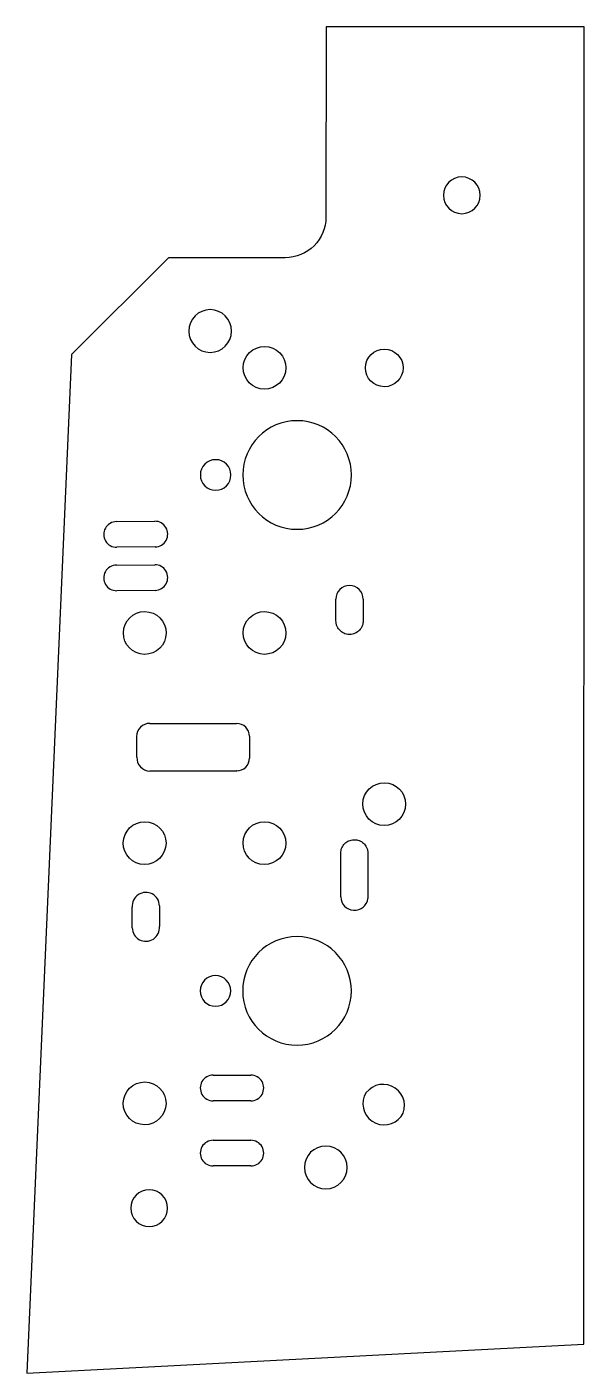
# Model space of a CAD drawing. Header units: millimetres. Extents: x -565 to -500, y -795 to -638.
import ezdxf

# ---------------------------------------------------------------- set-up
doc = ezdxf.new("R2010")
doc.units = ezdxf.units.MM
doc.layers.get('0').update_dxf_attribs({"linetype": 'CONTINUOUS'})

msp = doc.modelspace()

# ---------------------------------------------------------------- linework, layer by layer
for p, q in [((-554.69, -695.46), (-550.21, -695.42)), ((-550.18, -698.42), (-554.66, -698.46)), ((-554.69, -700.54), (-550.21, -700.5)), ((-550.18, -703.5), (-554.66, -703.54)), ((-529.03, -707.06), (-529.04, -704.52)), ((-525.85, -704.52), (-525.85, -704.52)), ((-525.85, -704.52), (-525.85, -707.06)), ((-550.79, -719.06), (-540.64, -719.06)), ((-552.29, -723.01), (-552.32, -720.58)), ((-539.14, -720.56), (-539.13, -723.1)), ((-540.64, -724.62), (-550.79, -724.62)), ((-540.63, -724.6), (-540.64, -724.6)), ((-540.64, -724.6), (-540.64, -724.62)), ((-528.47, -739.32), (-528.47, -734.24)), ((-525.29, -734.24), (-525.29, -739.53)), ((-552.84, -742.94), (-552.84, -740.54)), ((-549.66, -740.4), (-549.66, -742.79)), ((-543.39, -760.18), (-538.97, -760.18)), ((-538.97, -763.18), (-543.39, -763.18)), ((-543.39, -767.8), (-538.97, -767.8)), ((-538.97, -770.8), (-543.39, -770.8))]:
    msp.add_line(p, q)
msp.add_lwpolyline([(-559.93, -675.91), (-565.15, -795.01), (-500.06, -791.62), (-500.03, -637.63), (-530.19, -637.62), (-530.2, -659.85, -0.414214), (-534.96, -664.61), (-548.61, -664.61)], format="xyb", close=True)
at = {"extrusion": (2.63292e-22, 1.38778e-17, -1)}
for centre, radius in [((514.32, -657.31), 2.15), ((530.22, -770.97), 2.5)]:
    msp.add_circle(centre, radius, dxfattribs=at)
at = {"extrusion": (4.33944e-19, 1.38778e-17, -1)}
for centre, radius in [((543.73, -673.18), 2.5), ((550.86, -775.73), 2.15)]:
    msp.add_circle(centre, radius, dxfattribs=at)
at = {"extrusion": (2.63292e-22, 6.93889e-18, -1)}
for centre in [(533.57, -690.01), (533.58, -750.33)]:
    msp.add_circle(centre, 6.35, dxfattribs=at)
at = {"extrusion": (-4.33418e-19, 1.38778e-17, -1)}
for centre in [(543.09, -690.01), (543.11, -750.33)]:
    msp.add_circle(centre, 1.79, dxfattribs=at)
for centre, radius, start, end in [((-550.8, -720.58), 1.53, 89.7576, 180), ((-550.79, -723.12), 1.5, 175.6067, 270)]:
    msp.add_arc(centre, radius, start, end)
for centre, major_axis in [((-537.38, -677.48), (-0.02, -2.5)), ((-523.38, -677.49), (-0.01, -2.2)), ((-551.38, -708.48), (-0.02, -2.5)), ((-537.38, -708.48), (-0.02, -2.5)), ((-523.39, -728.49), (-0.02, -2.5)), ((-551.39, -733.05), (-0.02, -2.5)), ((-537.39, -733.05), (-0.02, -2.5)), ((-551.39, -763.48), (-0.02, -2.5))]:
    msp.add_ellipse(centre, major_axis=major_axis, ratio=0.999999)
for centre, major_axis, ratio, start_param, end_param in [((-554.67, -696.96), (-0.02, 1.5), 1, 0, 3.141593), ((-550.19, -696.92), (0.02, -1.5), 1, 6.283185, 9.424778), ((-554.67, -702.04), (-0.02, 1.5), 1, 6.283185, 9.424778), ((-550.19, -702), (0.02, -1.5), 1, 6.283185, 9.424778), ((-527.45, -704.52), (0, 1.59), 1, 4.712602, 7.854194), ((-540.64, -720.56), (0, 1.5), 1, 4.712602, 6.283398), ((-540.63, -723.1), (0, 1.5), 1, 3.141805, 4.712602), ((-551.25, -740.4), (0, 1.59), 1, 4.712602, 7.944191), ((-526.87, -739.32), (0, 1.59), 1, 1.571009, 4.582523), ((-551.25, -742.94), (0, 1.59), 1, 1.571009, 4.802598), ((-543.39, -761.68), (0, 1.5), 1, 0, 3.141593), ((-538.97, -761.68), (0, -1.5), 1, 0, 3.141593), ((-523.51, -763.76), (0, -2.5), 1, 1.223881, 4.244155), ((-523.39, -763.49), (-0.02, -2.5), 0.999999, 4.371985, 7.392256), ((-543.39, -769.3), (0, 1.5), 1, 0, 3.141593), ((-538.97, -769.3), (0, -1.5), 1, 0, 3.141593)]:
    msp.add_ellipse(centre, major_axis=major_axis, ratio=ratio, start_param=start_param, end_param=end_param)
for points, knots in [([(-525.85, -707.06), (-525.85, -707.25), (-525.88, -707.44), (-526.03, -707.82), (-526.15, -708), (-526.43, -708.31), (-526.61, -708.43), (-527.01, -708.62), (-527.22, -708.65), (-527.5, -708.66), (-527.72, -708.66), (-528.17, -708.49), (-528.36, -708.37), (-528.67, -708.09), (-528.8, -707.92), (-528.94, -707.63), (-528.97, -707.52), (-529.02, -707.29), (-529.03, -707.18), (-529.03, -707.06)], [0, 0, 0, 0, 0.0576777, 0.0576777, 0.1170406, 0.1170406, 0.1778617, 0.1778617, 0.2442567, 0.2442567, 0.2955385, 0.2955385, 0.3347755, 0.3347755, 0.3734569, 0.3734569, 0.3951419, 0.3951419, 0.4168248, 0.4168248, 0.4168248, 0.4168248]), ([(-528.47, -734.24), (-528.47, -734.03), (-528.43, -733.81), (-528.27, -733.42), (-528.15, -733.25), (-527.84, -732.94), (-527.66, -732.84), (-527.34, -732.7), (-527.13, -732.66), (-526.71, -732.65), (-526.5, -732.68), (-526.13, -732.82), (-525.96, -732.92), (-525.67, -733.2), (-525.54, -733.37), (-525.4, -733.66), (-525.36, -733.78), (-525.31, -734), (-525.29, -734.12), (-525.29, -734.24)], [0, 0, 0, 0, 0.0639341, 0.0639341, 0.1258159, 0.1258159, 0.1971688, 0.1971688, 0.3079345, 0.3079345, 0.4185546, 0.4185546, 0.5196961, 0.5196961, 0.6236497, 0.6236497, 0.6825531, 0.6825531, 0.7413981, 0.7413981, 0.7413981, 0.7413981])]:
    msp.add_open_spline(points, degree=3, knots=knots)

doc.saveas('drawing.dxf')
